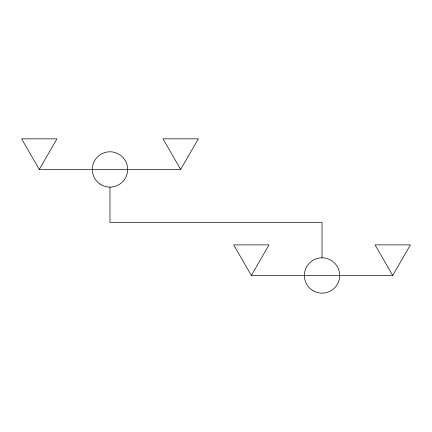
<?xml version="1.0" encoding="UTF-8"?>
<svg xmlns="http://www.w3.org/2000/svg" width="432" height="432" viewBox="0 0 432 432"><rect width="100%" height="100%" fill="white"/><g stroke="black" fill="none" stroke-linecap="round" stroke-linejoin="round"><path stroke-width="0.65" d="M39.274 169.452L56.943 138.839L21.6 138.839L39.274 169.452L180.657 169.452L198.326 138.839L162.983 138.839L180.657 169.452M251.343 275.486L269.017 244.879L233.674 244.879L251.343 275.486L392.726 275.486L410.4 244.879L375.057 244.879L392.726 275.486M322.034 257.812L322.034 222.469L109.966 222.469L109.966 187.121M313.2 290.79A17.674 17.674 0 0 0 339.709 275.486A17.674 17.674 0 0 0 313.2 260.183A17.674 17.674 0 0 0 313.2 290.79M100.057 184.086A17.674 17.674 0 0 0 127.591 170.71A17.674 17.674 0 0 0 102.244 153.554A17.674 17.674 0 0 0 100.057 184.086"/></g></svg>
